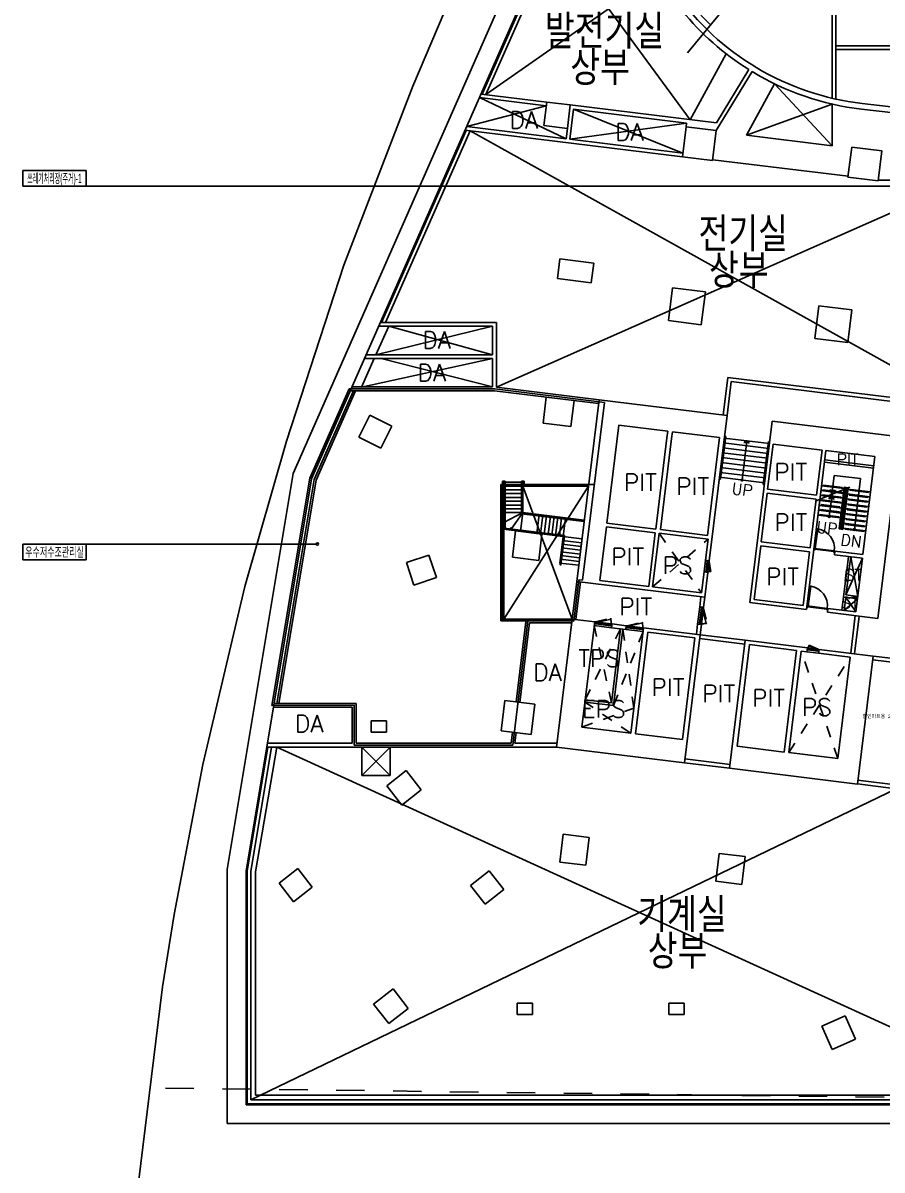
# Model space of a CAD drawing. Header units: millimetres. Extents: x -7614 to 421357, y 85218 to 341757.
# Drawn here: x 65205 to 110507, y 147329 to 207827 of the extents above; entities that cross this region are included whole.
import ezdxf
from ezdxf.enums import TextEntityAlignment as Align

# ---------------------------------------------------------------- set-up
doc = ezdxf.new("R2010")
doc.units = ezdxf.units.MM
doc.header["$LTSCALE"] = 600
doc.header["$MEASUREMENT"] = 0
doc.linetypes.add('HIDDEN', pattern=[2, 1, -1])
for name, color, linetype in [('e-plan', 9, 'CONTINUOUS'), ('e-room-box', 7, 'CONTINUOUS'), ('e-text', 6, 'CONTINUOUS')]:
    doc.layers.add(name, color=color, linetype=linetype)
doc.styles.add('kiahn', font='romans.shx', dxfattribs={"bigfont": 'cadhs.shx'})
doc.styles.add('돋움', font='Dotum.ttf')

msp = doc.modelspace()

# ---------------------------------------------------------------- linework, layer by layer
at = {"layer": 'e-plan'}
for p, q in [((79456, 184071), (96920, 223713)), ((80422, 183783), (97802, 223235)), ((89415, 204072), (94064, 214627)), ((89622, 204047), (94283, 214627)), ((107870, 213127), (107870, 203857)), ((108070, 213127), (108070, 203812)), ((100383, 202725), (93292, 212377)), ((88760, 211551), (85763, 204501)), ((89622, 204047), (98657, 210380)), ((100252, 206252), (103540, 210242)), ((108070, 206627), (124220, 206627)), ((108070, 206427), (124020, 206427)), ((102288, 206199), (100383, 202725)), ((103649, 205261), (101765, 202154)), ((103479, 205366), (101774, 202555)), ((85763, 204501), (82117, 195060)), ((104841, 204614), (103357, 201908)), ((104841, 204614), (107870, 201354)), ((93847, 201713), (89279, 203887)), ((92802, 203455), (89279, 203887)), ((92826, 203653), (89363, 204078)), ((88606, 202360), (92802, 203455)), ((94241, 203278), (94046, 201692)), ((101774, 202555), (94067, 203501)), ((100006, 200960), (94241, 203278)), ((100201, 202546), (94241, 203278)), ((103357, 201908), (107870, 203549)), ((107870, 203549), (107870, 201354)), ((109419, 203283), (114415, 202698)), ((109454, 203581), (114450, 202996)), ((84108, 192027), (88573, 202162)), ((84327, 192027), (88780, 202137)), ((99982, 200761), (88521, 202168)), ((93848, 201716), (88606, 202360)), ((114870, 187599), (88780, 202137)), ((93915, 202260), (93848, 201716)), ((94046, 201692), (100201, 202546)), ((100172, 202350), (99977, 200762)), ((101760, 202155), (100172, 202350)), ((100177, 202349), (100201, 202546)), ((100177, 202349), (100201, 202546)), ((101565, 200567), (101760, 202155)), ((100006, 200960), (94046, 201692)), ((103357, 201908), (107870, 201354)), ((108906, 201277), (108711, 199689)), ((110494, 201082), (108906, 201277)), ((110299, 199494), (110494, 201082)), ((99977, 200762), (101565, 200567)), ((101576, 200616), (108712, 199740)), ((108711, 199689), (110299, 199494)), ((90170, 188616), (114870, 199527)), ((114870, 199527), (110298, 199527)), ((82117, 195060), (79100, 185765)), ((93513, 195384), (93385, 194342)), ((95300, 195165), (93513, 195384)), ((95172, 194123), (95300, 195165)), ((93385, 194342), (95172, 194123)), ((99452, 193864), (99239, 192127)), ((101189, 193651), (99452, 193864)), ((100976, 191914), (101189, 193651)), ((107174, 192916), (106961, 191179)), ((108911, 192703), (107174, 192916)), ((108698, 190966), (108911, 192703)), ((84492, 191827), (83819, 190327)), ((83819, 190327), (89970, 191827)), ((89970, 191827), (83965, 191827)), ((90170, 192027), (84054, 192027)), ((89970, 190327), (84492, 191827)), ((89970, 190327), (89970, 191827)), ((90170, 188616), (90170, 192027)), ((99239, 192127), (100976, 191914)), ((106961, 191179), (108698, 190966)), ((83729, 190127), (83050, 188612)), ((89970, 190127), (83050, 188612)), ((89970, 190127), (83217, 190127)), ((89970, 190327), (83305, 190327)), ((84098, 190127), (89970, 188627)), ((89970, 188627), (89970, 190127)), ((102134, 187147), (102377, 189133)), ((102332, 187123), (102552, 188910)), ((102377, 189133), (114870, 187599)), ((102552, 188910), (115070, 187373)), ((80325, 183812), (82403, 188527)), ((80567, 183740), (82632, 188427)), ((80663, 183711), (82741, 188427)), ((82403, 188527), (90080, 188527)), ((90074, 188427), (82468, 188427)), ((89970, 188627), (82556, 188627)), ((89970, 188627), (82556, 188627)), ((90074, 188427), (82741, 188427)), ((95559, 187753), (90074, 188427)), ((90080, 188527), (95869, 187816)), ((95583, 187952), (90170, 188616)), ((92631, 186722), (92799, 188092)), ((92799, 188092), (94268, 187912)), ((94268, 187912), (94100, 186542)), ((94407, 178374), (95583, 187952)), ((95869, 187816), (94717, 178436)), ((95583, 187952), (102332, 187123)), ((83494, 187138), (82914, 185974)), ((84658, 186558), (83494, 187138)), ((101392, 179466), (102332, 187123)), ((84078, 185394), (84658, 186558)), ((94100, 186542), (92631, 186722)), ((95994, 181453), (96628, 186615)), ((96628, 186615), (99208, 186298)), ((103538, 177253), (104714, 186831)), ((104714, 186831), (111464, 186002)), ((79100, 185765), (76912, 178097)), ((82914, 185974), (84078, 185394)), ((98575, 181136), (99165, 185947)), ((98823, 181106), (99412, 185907)), ((99165, 185947), (99208, 186298)), ((99412, 185907), (99456, 186267)), ((99456, 186267), (101938, 185962)), ((101304, 180801), (101938, 185962)), ((102218, 185989), (101950, 183805)), ((102263, 186023), (101985, 183760)), ((102186, 185932), (104568, 185640)), ((102193, 185992), (102218, 185989)), ((102198, 186031), (102263, 186023)), ((103124, 183721), (103377, 185786)), ((103233, 185726), (103377, 185786)), ((103372, 185742), (103248, 185690)), ((103479, 185662), (103372, 185742)), ((103377, 185786), (103506, 185692)), ((104516, 185747), (104238, 183484)), ((104580, 185739), (104516, 185747)), ((110288, 176424), (111464, 186002)), ((102091, 185158), (104473, 184865)), ((102123, 185416), (104505, 185123)), ((102154, 185674), (104536, 185381)), ((103248, 185690), (103233, 185726)), ((103506, 185692), (103479, 185662)), ((104551, 185702), (104282, 183519)), ((104474, 183233), (104767, 185615)), ((104575, 185699), (104551, 185702)), ((104767, 185615), (107347, 185298)), ((106888, 179914), (107546, 185274)), ((107055, 182916), (107347, 185298)), ((107546, 185274), (110126, 184957)), ((102028, 184642), (104410, 184349)), ((102059, 184900), (104441, 184607)), ((107470, 184659), (110051, 184342)), ((107485, 184778), (110065, 184461)), ((109493, 179796), (110126, 184957)), ((79456, 184071), (75970, 163180)), ((101964, 184126), (104346, 183833)), ((101996, 184384), (104378, 184091)), ((107990, 183965), (107882, 183087)), ((109379, 183794), (107990, 183965)), ((80422, 183783), (76970, 163097)), ((78327, 171837), (80325, 183812)), ((80567, 183740), (78597, 171937)), ((80663, 183711), (78699, 171937)), ((95337, 183489), (90412, 183489)), ((90412, 176289), (90412, 183489)), ((90412, 176289), (90412, 183489)), ((90497, 183667), (90627, 183667)), ((90497, 176324), (90497, 183667)), ((90537, 183627), (90587, 183627)), ((90537, 183627), (90537, 176364)), ((91562, 183602), (90562, 183602)), ((90562, 183602), (90562, 183389)), ((91562, 183402), (90562, 183402)), ((90562, 176389), (95023, 183389)), ((90562, 176389), (90562, 183389)), ((90587, 183627), (90587, 181140)), ((90627, 181175), (90627, 183667)), ((91497, 183667), (91497, 181945)), ((91627, 183667), (91497, 183667)), ((91537, 183627), (91537, 181980)), ((91587, 183627), (91537, 183627)), ((91562, 183602), (91562, 182002)), ((91562, 183389), (95023, 183389)), ((94163, 176389), (91562, 183389)), ((91587, 183627), (91587, 183414)), ((91587, 183414), (94976, 183414)), ((91627, 183454), (91627, 183667)), ((91627, 183454), (94976, 183454)), ((94976, 183414), (94976, 183454)), ((101920, 183768), (101985, 183760)), ((101925, 183808), (101950, 183805)), ((101932, 183868), (104315, 183575)), ((104302, 183476), (104238, 183484)), ((104307, 183515), (104282, 183519)), ((108509, 183272), (107318, 183418)), ((107417, 183406), (107423, 183455)), ((107423, 183455), (108416, 183333)), ((108805, 183342), (107914, 182991)), ((108517, 183336), (108248, 181143)), ((108416, 183333), (108410, 183284)), ((108715, 183312), (108446, 181118)), ((108715, 183312), (108517, 183336)), ((109049, 181110), (109379, 183794)), ((91562, 183202), (90562, 183202)), ((91562, 183002), (90562, 183002)), ((91562, 182802), (90562, 182802)), ((104133, 180454), (104450, 183035)), ((104450, 183035), (107030, 182718)), ((104474, 183233), (107055, 182916)), ((106714, 180137), (107030, 182718)), ((107822, 182952), (106989, 182599)), ((108446, 182756), (107254, 182902)), ((108477, 183014), (107286, 183160)), ((107354, 182890), (107360, 182939)), ((107360, 182939), (108352, 182817)), ((107385, 183148), (107392, 183197)), ((107392, 183197), (108384, 183075)), ((107706, 182768), (107850, 182829)), ((107721, 182733), (107706, 182768)), ((107845, 182785), (107721, 182733)), ((107850, 182829), (107723, 181796)), ((107780, 183211), (107757, 183180)), ((107757, 183180), (107882, 183087)), ((107887, 183131), (107780, 183211)), ((107914, 182991), (107819, 183087)), ((107819, 183087), (107916, 182857)), ((107916, 182857), (107822, 182952)), ((107952, 182704), (107845, 182785)), ((107850, 182829), (107979, 182735)), ((107882, 183087), (108029, 183146)), ((108011, 183183), (107887, 183131)), ((107979, 182735), (107952, 182704)), ((108029, 183146), (108011, 183183)), ((108552, 183292), (108292, 181177)), ((108573, 183264), (108320, 181199)), ((108352, 182817), (108346, 182768)), ((108384, 183075), (108378, 183026)), ((108643, 183255), (108389, 181191)), ((108671, 183277), (108411, 181163)), ((108510, 182748), (108485, 182751)), ((108542, 183006), (108517, 183009)), ((108671, 183277), (108552, 183292)), ((108643, 183255), (108573, 183264)), ((108604, 182736), (108580, 182739)), ((108636, 182994), (108611, 182997)), ((109835, 182585), (108644, 182731)), ((109867, 182843), (108676, 182989)), ((109898, 183101), (108707, 183247)), ((108737, 182669), (108743, 182719)), ((108769, 182927), (108775, 182977)), ((109761, 182806), (108769, 182927)), ((108801, 183185), (108807, 183235)), ((109793, 183064), (108801, 183185)), ((109768, 182855), (109761, 182806)), ((109799, 183113), (109793, 183064)), ((91562, 182602), (90562, 182602)), ((91562, 182402), (90562, 182402)), ((91562, 182202), (90562, 182202)), ((108350, 181981), (107159, 182128)), ((108382, 182239), (107191, 182386)), ((108414, 182497), (107223, 182644)), ((107259, 182115), (107265, 182165)), ((107265, 182165), (108257, 182043)), ((107290, 182373), (107296, 182423)), ((107296, 182423), (108289, 182301)), ((107322, 182632), (107328, 182681)), ((107328, 182681), (108321, 182559)), ((108289, 182301), (108283, 182252)), ((108321, 182559), (108315, 182510)), ((108447, 182231), (108422, 182235)), ((108478, 182490), (108454, 182493)), ((108541, 182220), (108516, 182223)), ((108573, 182478), (108548, 182481)), ((109772, 182069), (108581, 182215)), ((109803, 182327), (108612, 182473)), ((108674, 182153), (108680, 182203)), ((109666, 182031), (108674, 182153)), ((108706, 182411), (108712, 182461)), ((109698, 182289), (108706, 182411)), ((109730, 182547), (108737, 182669)), ((109704, 182339), (109698, 182289)), ((109736, 182597), (109730, 182547)), ((91562, 182002), (90562, 182002)), ((91562, 182002), (90562, 181478)), ((91562, 182002), (90920, 181074)), ((91562, 182002), (91440, 181010)), ((94796, 181540), (91497, 181945)), ((91537, 181980), (94801, 181580)), ((94804, 181604), (91562, 182002)), ((92300, 180904), (92421, 181897)), ((92498, 180880), (92620, 181873)), ((92697, 180856), (92818, 181848)), ((92895, 180831), (93017, 181824)), ((93094, 180807), (93215, 181799)), ((93292, 180783), (93414, 181775)), ((93491, 180758), (93612, 181751)), ((93689, 180734), (93811, 181726)), ((94801, 181580), (94796, 181540)), ((108319, 181723), (107128, 181870)), ((107227, 181857), (107233, 181907)), ((107233, 181907), (108226, 181785)), ((108226, 181785), (108220, 181735)), ((108257, 182043), (108251, 181994)), ((108383, 181715), (108359, 181718)), ((108415, 181973), (108390, 181976)), ((108478, 181704), (108453, 181707)), ((108509, 181962), (108484, 181965)), ((109708, 181553), (108517, 181699)), ((109740, 181811), (108549, 181957)), ((108610, 181637), (108617, 181687)), ((109603, 181515), (108610, 181637)), ((108642, 181895), (108648, 181945)), ((109635, 181773), (108642, 181895)), ((109609, 181565), (109603, 181515)), ((109641, 181823), (109635, 181773)), ((109672, 182081), (109666, 182031)), ((90537, 181146), (93717, 180756)), ((94682, 180612), (90537, 181121)), ((93762, 180790), (90577, 181181)), ((91183, 181042), (91012, 179652)), ((92573, 180871), (91183, 181042)), ((95622, 178426), (95970, 181255)), ((95970, 181255), (98550, 180938)), ((95994, 181453), (98575, 181136)), ((98203, 178109), (98550, 180938)), ((98401, 178085), (98749, 180914)), ((98749, 180914), (101329, 180597)), ((98823, 181106), (101304, 180801)), ((106947, 180108), (107075, 181150)), ((107115, 181145), (106986, 180104)), ((107075, 181150), (107115, 181145)), ((108446, 181118), (108248, 181143)), ((108411, 181163), (108292, 181177)), ((108389, 181191), (108320, 181199)), ((108414, 181188), (108389, 181191)), ((108446, 181446), (108421, 181449)), ((109645, 181037), (108454, 181183)), ((109677, 181295), (108486, 181441)), ((108547, 181121), (108553, 181171)), ((109540, 180999), (108547, 181121)), ((108579, 181379), (108585, 181429)), ((109571, 181257), (108579, 181379)), ((109546, 181049), (109540, 180999)), ((109577, 181307), (109571, 181257)), ((92402, 179481), (92573, 180871)), ((93689, 180734), (93519, 179344)), ((93531, 179242), (93717, 180756)), ((93762, 180790), (93571, 179237)), ((94633, 180215), (93640, 180337)), ((94657, 180413), (93665, 180535)), ((94648, 180339), (94584, 179818)), ((101194, 179490), (101329, 180597)), ((104133, 180454), (106714, 180137)), ((86610, 179762), (85425, 179365)), ((87007, 178576), (86610, 179762)), ((94560, 179619), (93567, 179741)), ((94584, 179818), (93592, 179940)), ((94609, 180016), (93616, 180138)), ((103761, 177427), (104109, 180255)), ((104109, 180255), (106689, 179939)), ((106342, 177110), (106689, 179939)), ((106516, 176887), (106888, 179914)), ((106922, 180111), (106912, 180032)), ((106912, 180032), (106957, 180027)), ((106947, 180108), (106922, 180111)), ((106942, 180069), (106947, 180108)), ((106962, 180066), (106942, 180069)), ((106986, 180104), (106947, 180108)), ((106947, 180108), (107989, 179980)), ((106957, 180027), (106962, 180066)), ((106962, 180066), (107964, 179943)), ((107959, 179904), (107964, 179943)), ((108004, 179898), (107959, 179904)), ((107964, 179943), (107984, 179941)), ((107984, 179941), (107989, 179980)), ((107989, 179980), (108014, 179977)), ((107999, 179778), (108024, 179976)), ((107999, 179778), (109468, 179597)), ((108014, 179977), (108004, 179898)), ((108024, 179976), (109493, 179796)), ((108643, 178948), (108734, 179688)), ((85425, 179365), (85821, 178180)), ((91012, 179652), (92402, 179481)), ((94511, 179222), (93519, 179344)), ((93571, 179237), (93531, 179242)), ((94535, 179421), (93543, 179543)), ((101118, 178875), (101194, 179490)), ((101194, 179490), (101392, 179466)), ((101285, 179418), (101225, 178922)), ((101335, 179412), (101274, 178916)), ((101287, 179433), (101285, 179418)), ((101285, 179418), (101335, 179412)), ((101292, 179468), (101287, 179433)), ((101391, 179456), (101292, 179468)), ((101387, 179421), (101322, 178895)), ((101335, 179412), (101337, 179427)), ((101337, 179427), (101387, 179421)), ((101387, 179421), (101391, 179456)), ((108605, 177658), (109468, 179597)), ((108762, 178933), (108853, 179673)), ((109221, 177582), (108853, 179673)), ((109121, 176769), (109468, 179597)), ((85821, 178180), (87007, 178576)), ((100982, 177768), (101118, 178875)), ((101118, 178875), (101316, 178850)), ((101156, 177545), (101316, 178850)), ((101218, 178872), (101223, 178907)), ((101318, 178860), (101218, 178872)), ((101223, 178907), (101225, 178922)), ((101225, 178922), (101274, 178916)), ((101274, 178916), (101272, 178901)), ((101272, 178901), (101322, 178895)), ((101322, 178895), (101318, 178860)), ((108637, 178979), (108564, 178384)), ((108574, 178382), (108647, 178978)), ((108647, 178978), (108637, 178979)), ((108762, 178933), (108643, 178948)), ((108696, 178397), (108762, 178933)), ((76912, 178097), (74690, 168710)), ((94163, 176389), (94407, 178374)), ((94518, 178461), (94250, 176277)), ((94362, 176364), (94605, 178349)), ((94407, 178374), (101156, 177545)), ((94717, 178436), (94518, 178461)), ((95622, 178426), (98203, 178109)), ((98401, 178085), (100982, 177768)), ((106575, 177081), (106703, 178122)), ((106743, 178118), (106615, 177076)), ((106703, 178122), (106743, 178118)), ((108386, 176859), (108577, 178412)), ((108564, 178384), (108574, 178382)), ((108577, 178412), (108696, 178397)), ((108605, 177658), (108696, 178397)), ((100958, 177569), (100892, 177033)), ((101156, 177545), (101090, 177009)), ((103761, 177427), (106342, 177110)), ((108506, 176844), (108591, 177539)), ((109206, 177463), (108506, 176844)), ((108591, 177539), (109121, 176769)), ((108591, 177539), (109206, 177463)), ((108605, 177658), (109221, 177582)), ((100892, 177033), (100780, 176120)), ((100892, 177033), (100780, 176120)), ((100892, 177033), (100780, 176120)), ((100984, 176962), (100886, 176168)), ((100892, 177033), (101090, 177009)), ((101033, 176956), (100936, 176162)), ((100986, 176977), (100984, 176962)), ((101085, 176964), (100984, 176141)), ((100984, 176962), (101033, 176956)), ((100990, 177011), (100986, 176977)), ((101089, 176999), (100990, 177011)), ((101033, 176956), (101035, 176970)), ((101035, 176970), (101085, 176964)), ((101085, 176964), (101089, 176999)), ((103538, 177253), (106516, 176887)), ((106550, 177084), (106540, 177005)), ((106540, 177005), (106585, 176999)), ((106575, 177081), (106550, 177084)), ((106570, 177041), (106575, 177081)), ((106590, 177039), (106570, 177041)), ((106615, 177076), (106575, 177081)), ((106575, 177081), (107617, 176953)), ((106585, 176999), (106590, 177039)), ((106590, 177039), (107593, 176916)), ((107588, 176876), (107593, 176916)), ((107632, 176871), (107588, 176876)), ((107593, 176916), (107612, 176914)), ((107612, 176914), (107617, 176953)), ((107617, 176953), (107642, 176950)), ((107628, 176750), (107652, 176949)), ((107628, 176750), (110288, 176424)), ((107642, 176950), (107632, 176871)), ((107652, 176949), (109121, 176769)), ((94163, 176289), (90412, 176289)), ((91687, 176324), (90497, 176324)), ((91687, 176364), (90537, 176364)), ((94163, 176389), (90562, 176389)), ((91834, 176289), (91029, 169737)), ((91745, 176389), (91208, 172016)), ((91922, 176189), (91407, 171992)), ((91687, 176324), (91687, 176364)), ((91687, 176324), (91687, 176364)), ((94163, 176389), (91745, 176389)), ((94157, 176289), (91834, 176289)), ((94139, 176189), (91922, 176189)), ((93334, 169639), (94163, 176389)), ((94250, 176277), (94157, 176289)), ((94163, 176389), (95354, 176242)), ((94672, 170684), (95354, 176242)), ((95364, 176241), (95352, 176142)), ((95352, 176142), (95387, 176138)), ((95399, 176237), (95364, 176241)), ((95387, 176138), (95402, 176136)), ((95393, 176187), (95399, 176237)), ((95408, 176185), (95393, 176187)), ((95399, 176237), (96223, 176136)), ((95402, 176136), (95408, 176185)), ((95402, 176136), (96196, 176038)), ((95408, 176185), (96202, 176088)), ((96196, 176038), (96202, 176088)), ((96202, 176088), (96217, 176086)), ((96217, 176086), (96223, 176136)), ((96223, 176136), (96257, 176131)), ((96267, 176130), (96243, 175932)), ((96257, 176131), (96245, 176032)), ((96267, 176130), (97022, 176038)), ((100780, 176120), (100714, 175584)), ((100780, 176120), (100978, 176096)), ((100880, 176118), (100885, 176153)), ((100980, 176106), (100880, 176118)), ((100885, 176153), (100886, 176168)), ((100886, 176168), (100936, 176162)), ((100978, 176096), (100912, 175560)), ((100936, 176162), (100934, 176147)), ((100934, 176147), (100984, 176141)), ((100984, 176141), (100980, 176106)), ((109097, 176570), (108853, 174585)), ((109295, 176546), (109051, 174561)), ((96243, 175932), (95330, 176044)), ((95330, 176044), (95330, 176044)), ((96211, 176036), (96196, 176038)), ((96245, 176032), (96211, 176036)), ((96239, 171963), (96719, 175873)), ((96997, 175839), (96243, 175932)), ((96344, 171829), (96838, 175859)), ((97022, 176038), (96997, 175839)), ((96997, 175839), (97910, 175727)), ((97032, 176036), (97019, 175937)), ((97019, 175937), (97054, 175933)), ((97066, 176032), (97032, 176036)), ((97054, 175933), (97069, 175931)), ((97060, 175983), (97066, 176032)), ((97075, 175981), (97060, 175983)), ((97066, 176032), (97890, 175931)), ((97069, 175931), (97075, 175981)), ((97069, 175931), (97863, 175834)), ((97075, 175981), (97869, 175883)), ((97252, 170367), (97935, 175926)), ((97500, 170337), (98159, 175697)), ((97863, 175834), (97869, 175883)), ((97878, 175832), (97863, 175834)), ((97869, 175883), (97884, 175881)), ((97913, 175827), (97878, 175832)), ((97884, 175881), (97890, 175931)), ((97890, 175931), (97925, 175927)), ((97925, 175927), (97913, 175827)), ((97935, 175926), (100912, 175560)), ((98159, 175697), (100640, 175392)), ((100084, 168811), (100912, 175560)), ((103295, 175267), (100912, 175560)), ((99982, 170032), (100640, 175392)), ((103270, 175069), (100888, 175361)), ((102466, 168518), (103295, 175267)), ((102860, 169679), (103518, 175038)), ((103295, 175267), (106570, 174865)), ((103518, 175038), (106000, 174734)), ((106546, 174667), (106570, 174865)), ((106580, 174864), (106568, 174765)), ((107185, 174790), (106570, 174865)), ((106615, 174860), (106580, 174864)), ((106609, 174810), (106615, 174860)), ((107141, 174795), (106615, 174860)), ((105342, 169374), (106000, 174734)), ((105590, 169344), (106248, 174703)), ((106248, 174703), (106546, 174667)), ((107161, 174591), (106546, 174667)), ((106568, 174765), (106602, 174761)), ((106602, 174761), (106617, 174759)), ((106623, 174808), (106609, 174810)), ((106617, 174759), (106623, 174808)), ((107114, 174698), (106617, 174759)), ((107120, 174747), (106623, 174808)), ((107114, 174698), (107120, 174747)), ((107128, 174696), (107114, 174698)), ((107120, 174747), (107135, 174746)), ((107163, 174692), (107128, 174696)), ((107135, 174746), (107141, 174795)), ((107141, 174795), (107175, 174791)), ((107161, 174591), (107185, 174790)), ((107161, 174591), (108828, 174386)), ((107175, 174791), (107163, 174692)), ((107185, 174790), (110044, 174439)), ((108170, 169027), (108828, 174386)), ((109215, 167689), (110044, 174439)), ((110017, 174241), (112980, 173877)), ((110042, 174439), (112993, 174077)), ((82670, 171839), (78327, 171837)), ((82770, 171937), (78445, 171937)), ((82670, 169737), (82670, 171839)), ((82770, 171937), (82770, 169839)), ((90613, 172089), (90418, 170501)), ((92201, 171894), (90613, 172089)), ((92006, 170306), (92201, 171894)), ((94835, 172014), (96344, 171829)), ((94850, 172133), (96239, 171963)), ((82570, 171737), (78412, 171737)), ((82570, 171737), (82570, 169839)), ((94672, 170684), (97252, 170367)), ((90418, 170501), (92006, 170306)), ((91013, 170428), (90941, 169837)), ((91212, 170404), (91142, 169837)), ((97500, 170337), (99982, 170032)), ((78112, 169637), (77020, 163093)), ((78315, 169637), (77220, 163077)), ((78589, 169637), (77470, 163056)), ((93356, 169637), (78062, 169637)), ((82570, 169837), (78095, 169837)), ((78589, 169637), (119370, 151027)), ((91029, 169737), (82670, 169737)), ((90941, 169837), (82770, 169837)), ((93359, 169837), (91142, 169837)), ((93334, 169639), (100084, 168811)), ((102860, 169679), (105342, 169374)), ((100083, 168811), (102465, 168518)), ((100107, 169009), (102489, 168717)), ((105590, 169344), (108170, 169027)), ((74690, 168710), (73172, 160814)), ((85410, 168399), (84386, 167599)), ((86211, 167375), (85410, 168399)), ((102466, 168518), (109215, 167689)), ((84386, 167599), (85186, 166574)), ((109214, 167690), (111250, 167440)), ((109238, 167888), (111364, 167627)), ((77220, 151027), (111254, 167439)), ((85186, 166574), (86211, 167375)), ((93697, 165041), (93516, 163572)), ((95066, 164873), (93697, 165041)), ((94886, 163404), (95066, 164873)), ((101915, 164032), (101735, 162563)), ((103285, 163864), (101915, 164032)), ((93516, 163572), (94886, 163404)), ((103104, 162395), (103285, 163864)), ((75970, 163180), (75970, 149777)), ((76970, 163097), (76970, 150777)), ((77020, 150827), (77020, 163093)), ((77220, 151027), (77220, 163077)), ((77470, 151277), (77470, 163056)), ((79693, 163234), (78708, 162465)), ((80463, 162249), (79693, 163234)), ((89798, 163109), (88813, 162339)), ((90567, 162124), (89798, 163109)), ((78708, 162465), (79478, 161480)), ((79478, 161480), (80463, 162249)), ((88813, 162339), (89582, 161354)), ((101735, 162563), (103104, 162395)), ((89582, 161354), (90567, 162124)), ((73172, 160814), (72555, 156995)), ((72555, 156995), (71302, 146675)), ((84719, 156882), (83695, 156082)), ((85520, 155858), (84719, 156882)), ((83695, 156082), (84495, 155058)), ((84495, 155058), (85520, 155858)), ((108557, 155470), (107324, 154921)), ((107324, 154921), (107873, 153688)), ((109107, 154237), (108557, 155470)), ((107873, 153688), (109107, 154237)), ((119370, 151277), (77470, 151277)), ((193770, 150777), (76970, 150777)), ((119370, 150827), (77020, 150827)), ((119370, 151027), (77220, 151027)), ((192770, 149777), (75970, 149777))]:
    msp.add_line(p, q, dxfattribs=at)
at = {"layer": 'e-plan', "ltscale": 0.5}
for p, q in [((92826, 203655), (92674, 202414)), ((94067, 203502), (92826, 203655)), ((93914, 202262), (94067, 203502)), ((92674, 202414), (93914, 202262)), ((83570, 171027), (84370, 171027)), ((83570, 170427), (83570, 171027)), ((84370, 171027), (84370, 170427)), ((84370, 170427), (83570, 170427)), ((84570, 168137), (83070, 169637)), ((83070, 168137), (84570, 169637)), ((84570, 169637), (83070, 169637)), ((83070, 169637), (83070, 168137)), ((84570, 168137), (84570, 169637)), ((83070, 168137), (84570, 168137)), ((92070, 156127), (91270, 156127)), ((91270, 156127), (91270, 155527)), ((92070, 155527), (92070, 156127)), ((99270, 156127), (100070, 156127)), ((99270, 155527), (99270, 156127)), ((100070, 156127), (100070, 155527)), ((91270, 155527), (92070, 155527)), ((100070, 155527), (99270, 155527))]:
    msp.add_line(p, q, dxfattribs=at)
at = {"layer": 'e-plan', "linetype": 'HIDDEN'}
for p, q in [((98749, 180914), (100982, 177768)), ((98401, 178085), (101329, 180597)), ((101348, 179411), (101387, 179421)), ((101439, 178897), (101348, 179411)), ((101387, 179421), (101478, 178904)), ((101478, 178904), (101439, 178897)), ((101046, 176955), (101085, 176964)), ((101236, 176158), (101046, 176955)), ((101085, 176964), (101275, 176166)), ((95399, 176237), (96197, 176427)), ((95409, 176198), (95399, 176237)), ((96205, 176388), (95409, 176198)), ((96197, 176427), (96205, 176388)), ((97066, 176032), (97865, 176222)), ((97872, 176183), (97076, 175993)), ((97865, 176222), (97872, 176183)), ((101275, 176166), (101236, 176158)), ((94850, 172133), (96719, 175873)), ((96239, 171963), (95330, 176044)), ((96344, 171829), (97910, 175727)), ((97416, 171697), (96838, 175859)), ((97076, 175993), (97066, 176032)), ((106662, 175009), (106645, 174973)), ((106645, 174973), (107122, 174760)), ((107141, 174795), (106662, 175009)), ((105590, 169344), (108828, 174386)), ((108170, 169027), (106248, 174703)), ((107122, 174760), (107141, 174795)), ((97252, 170367), (94835, 172014)), ((94672, 170684), (97416, 171697))]:
    msp.add_line(p, q, dxfattribs=at)
at = {"layer": 'e-plan', "linetype": 'HIDDEN', "ltscale": 2.5}
for p, q in [((101218, 151286), (71908, 151667)), ((152609, 150693), (101218, 151286))]:
    msp.add_line(p, q, dxfattribs=at)
at = {"layer": 'e-plan'}
for centre in [(103124, 183721), (107723, 181796), (109049, 181110)]:
    msp.add_circle(centre, 50, dxfattribs=at)
for centre, radius, start, end in [((111066, 217488), 13700, 146.90069, 225.48548), ((111066, 217488), 14000, 166.84357, 263.39006), ((111066, 217488), 14300, 200.3, 237.95917), ((111066, 217488), 14300, 238.76054, 263.38932), ((106947, 180108), 1050, 352.99999, 80.80626), ((106575, 177081), 1050, 352.99999, 80.80626)]:
    msp.add_arc(centre, radius, start, end, dxfattribs=at)
at = {"layer": 'e-plan', "linetype": 'HIDDEN'}
for centre, radius, start, end in [((101374, 179322), 430, 262.99998, 278.63592), ((94227, 176122), 1996, 0.40522, 7.65847), ((95894, 175917), 1996, 0.40522, 7.65847), ((100970, 178136), 1996, 270.40808, 277.66133), ((107041, 174807), 430, 157.36405, 172.99999)]:
    msp.add_arc(centre, radius, start, end, dxfattribs=at)
at = {"layer": 'e-plan'}
for p in [(90627, 181544), (90944, 181186), (90994, 181186)]:
    msp.add_point(p, dxfattribs=at)
at = {"layer": 'e-room-box'}
for p, q in [((68538, 200049), (65205, 200049)), ((65205, 200049), (65205, 199215)), ((68538, 199215), (68538, 200049)), ((68538, 199215), (65205, 199215)), ((120086, 199215), (65205, 199215)), ((65205, 199215), (68538, 199215)), ((68538, 180344), (65205, 180344)), ((65205, 180344), (65205, 179511)), ((80673, 180344), (68538, 180344)), ((68538, 179511), (68538, 180344)), ((68538, 179511), (65205, 179511)), ((65205, 179511), (68538, 179511))]:
    msp.add_line(p, q, dxfattribs=at)
for start, end in [(0, 180), (180, 0)]:
    msp.add_arc((80736, 180344), 62.5, start, end, dxfattribs=at)

# ---------------------------------------------------------------- texts
at = {"layer": 'e-plan', "style": 'kiahn'}
for s, p in [('발전기실', (95871, 206469)), ('전기실', (103187, 195777)), ('기계실', (99955, 159874))]:
    msp.add_text(s, height=1800, dxfattribs=at).set_placement(p, align=Align.CENTER)
for p in [(94069, 204542), (101385, 193850), (98152, 157948)]:
    msp.add_text('상부', height=1800, dxfattribs=at).set_placement(p)
for s, height, p in [('DA', 900, (92370, 202262)), ('DA', 900, (97940, 201623)), ('DA', 900, (87775, 190659)), ('DA', 900, (87520, 188935)), ('PIT', 900, (106563, 183693)), ('PS', 900, (100518, 178768)), ('ST', 600, (109462, 178417)), ('ST', 600, (109281, 176943)), ('TPS', 900, (96691, 173868)), ('DA', 900, (93621, 173131)), ('EPS', 900, (96986, 171196)), ('PS', 900, (107862, 171292)), ('DA', 900, (81058, 170428))]:
    msp.add_text(s, height=height, dxfattribs=at).set_placement(p, align=Align.RIGHT)
for height, p in [(600, (108688, 184807)), (900, (97759, 183595)), (900, (100524, 183383)), (900, (105700, 181486)), (900, (97092, 179682)), (900, (105259, 178627)), (900, (97520, 177041)), (900, (99217, 172789)), (900, (101897, 172460)), (900, (104523, 172220))]:
    msp.add_text('PIT', height=height, dxfattribs=at).set_placement(p, align=Align.MIDDLE)
msp.add_text('UP', height=600, rotation=353, dxfattribs=at).set_placement((103094, 182915), align=Align.CENTER)
for s, p in [('UP', (107596, 181190)), ('DN', (108877, 180519))]:
    msp.add_text(s, height=600, rotation=353, dxfattribs=at).set_placement(p, align=Align.MIDDLE)
msp.add_text('할인마트용 오배수펌프실', height=200, dxfattribs=at).set_placement((109480, 171249), align=Align.MIDDLE_LEFT)
at = {"layer": 'e-text', "style": '돋움'}
for s, width, p in [('쓰레기처리장(주거)-1', 0.45, (66871, 199632)), ('우수저수조관리실', 0.6, (66871, 179928))]:
    msp.add_text(s, height=500, dxfattribs=dict(at, width=width)).set_placement(p, align=Align.MIDDLE_CENTER)

doc.saveas('drawing.dxf')
